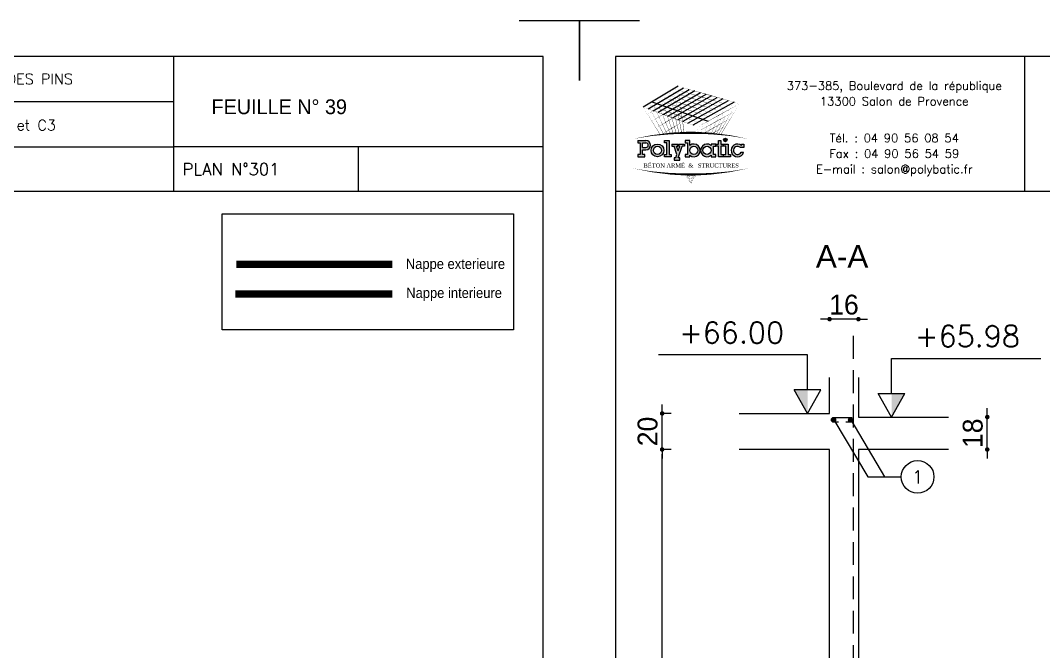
# Model space of a CAD drawing. Header units: metres. Extents: x -5618 to 118954, y -306 to 4637.
# Drawn here: x 29544 to 30111, y 1244 to 1594 of the extents above; entities that cross this region are included whole.
import ezdxf
from ezdxf.enums import TextEntityAlignment as Align

# ---------------------------------------------------------------- set-up
doc = ezdxf.new("R2010")
doc.units = ezdxf.units.M
doc.linetypes.add('CACHE', pattern=[9.524999999999999, 6.35, -3.175])
doc.linetypes.add('CACHEX2', pattern=[19.049999999999997, 12.7, -6.35])
for name, color, linetype in [('COTATION', 1, 'Continuous'), ('GO-CARTOUCHE', 7, 'Continuous'), ('GO-FER-HA', 140, 'Continuous'), ('GO-TEXTE', 9, 'Continuous'), ('K_ENT_M_Building_V.76', 7, 'Continuous'), ('STR_COTATION', 1, 'Continuous'), ('STR_TS', 22, 'Continuous'), ('STR_VOI-POT', 6, 'Continuous')]:
    doc.layers.add(name, color=color, linetype=linetype)
doc.layers.add('Kofragna_forma', color=7, linetype='Continuous', lineweight=70)
doc.styles.add('GrDimensions', font='simplex.shx')
doc.styles.add('POLYBATIC', font='TIMES.TTF')
doc.styles.add('schéma', font='simplex.shx')
doc.styles.add('TEXTE', font='romans.shx')
doc.styles.add('TEXTEBA', font='ARIAL.TTF')
doc.dimstyles.new('COUPE-20', dxfattribs={"dimscale": 0.5, "dimtxt": 22, "dimasz": 5, "dimexe": 0.05, "dimexo": 0, "dimgap": 5, "dimtad": 1, "dimdec": 0, "dimdsep": 46, "dimtxsty": 'Standard', "dimblk1": 'DOT', "dimblk2": 'DOT', "dimsah": 1, "dimcen": 0, "dimdle": 150, "dimclrd": 1, "dimclre": 1, "dimclrt": 7, "dimadec": 0, "dimazin": 0, "dimtfac": 1, "dimtdec": 0, "dimtix": 1, "dimtmove": 2, "dimatfit": 3, "dimldrblk": 'DOT', "dimfxl": 0, "dimtvp": 1, "dimtolj": 1, "dimtzin": 0, "dimarcsym": 0})

# ---------------------------------------------------------------- blocks, each defined once
blk = doc.blocks.new('A$C492E529B')
h = blk.add_hatch(color=256)
h.paths.add_polyline_path([(-1.982500000000002, 0.1), (-2.082500000000003, 0.1), (-2.082500000000003, 0.2999999999999999), (-1.932500000000003, 0.2999999999999999, 1), (-1.932500000000003, 0.7), (-2.282500000000002, 0.7), (-2.282500000000001, 0.6), (-2.182500000000003, 0.6), (-2.182500000000003, 0.1), (-2.282500000000003, 0.1), (-2.282500000000004, -6.938893903907228e-18), (-1.982500000000003, -6.938893903907228e-18)])
h.paths.add_polyline_path([(-2.082500000000003, 0.3999999999999889), (-2.082500000000003, 0.6), (-1.932500000000003, 0.6, -1), (-1.932500000000003, 0.3999999999999999)], flags=16)
h = blk.add_hatch(color=256)
h.paths.add_polyline_path([(-1.157500000000001, 0.275, 1), (-1.707500000000001, 0.275, 1)])
h.paths.add_polyline_path([(-1.607500000000002, 0.275, -1), (-1.257500000000002, 0.275, -1)], flags=16)
for color, points in [(256, [(-0.9375, 0.7), (-1.137499999999999, 0.7000000000000001), (-1.137500000000001, 0.5999999999999999), (-1.0375, 0.6), (-1.0375, 0.09999999999999998), (-1.137500000000001, 0.09999999999999996), (-1.137499999999999, -4.163336342344337e-17), (-0.8375000000000021, -4.163336342344337e-17), (-0.8375000000000004, 0.09999999999999994), (-0.9374999999999982, 0.09999999999999998)]), (256, [(-0.3674999999999997, 0.45), (-0.2675000000000001, 0.45), (-0.2674999999999983, 0.55), (-0.5234481005020868, 0.55), (-0.5234481005020868, 0.45), (-0.4734481005020861, 0.45), (-0.5425000000000004, 0.2527088585773882), (-0.6115518994979148, 0.45), (-0.5615518994979141, 0.45), (-0.5615518994979141, 0.55), (-0.8175000000000008, 0.55), (-0.8175000000000008, 0.45), (-0.7175000000000011, 0.45), (-0.5954740502510436, 0.1013544292886954), (-0.6484481005020868, -0.04999999999999991), (-0.7175000000000011, -0.04999999999999991), (-0.7175000000000011, -0.1499999999999999), (-0.4675000000000011, -0.1499999999999999), (-0.4675000000000011, -0.04999999999999991), (-0.5424999999999986, -0.0499999999999999)]), (256, [(1.392500000000002, 0.55), (1.2925, 0.55), (1.2925, 0.7000000000000001), (1.192500000000003, 0.7000000000000001), (1.192500000000003, 0.55), (1.092500000000003, 0.55), (1.092500000000003, 0.45), (1.192500000000004, 0.45), (1.192500000000003, -6.938893903907228e-18), (1.392500000000002, -6.938893903907228e-18), (1.392500000000002, 0.1), (1.292500000000004, 0.1), (1.292500000000004, 0.45), (1.392500000000005, 0.45)]), (140, [(1.412500000000003, 0.7250000000000001, 1), (1.562500000000005, 0.7250000000000001, 1)]), (256, [(1.612500000000002, 0.55), (1.412500000000003, 0.55), (1.412500000000003, 0.45), (1.512500000000003, 0.45), (1.512500000000003, 0.1), (1.412500000000003, 0.09999999999999999), (1.412500000000003, -6.938893903907228e-18), (1.712500000000002, -6.938893903907228e-18), (1.7125, 0.09999999999999999), (1.612500000000002, 0.1)]), (256, [(2.129974487139162, 0.4), (2.282500000000004, 0.4), (2.282500000000002, 0.55), (2.182500000000005, 0.55), (2.182500000000003, 0.487132034355964, 3.359496397493009), (2.272075131106462, 0.2), (2.165613883008421, 0.2, -3.125801635094081)])]:
    blk.add_hatch(color=color).paths.add_polyline_path(points)
h = blk.add_hatch(color=256)
h.paths.add_polyline_path([(-0.04749999999999943, 0.4871320343559638), (-0.04749999999999766, 0.7000000000000001), (-0.2474999999999987, 0.7), (-0.2474999999999987, 0.6000000000000001), (-0.1474999999999991, 0.6000000000000001), (-0.1474999999999991, 0.1), (-0.2475000000000005, 0.09999999999999999), (-0.2474999999999987, -6.938893903907228e-18), (-0.04749999999999766, -1.387778780781446e-17), (-0.04749999999999943, 0.06286796564403607, 2.121320343559649)])
h.paths.add_polyline_path([(-0.04749999999999943, 0.275, -1), (0.3025000000000002, 0.275, -1)], flags=16)
h = blk.add_hatch(color=256)
h.paths.add_polyline_path([(1.072500000000003, 0.1), (0.9725000000000037, 0.1), (0.9725000000000037, 0.45), (1.072500000000003, 0.45), (1.072500000000003, 0.55), (0.872500000000004, 0.55), (0.872500000000004, 0.4871320343559638, 2.121320343559652), (0.872500000000004, 0.06286796564403632), (0.8725000000000058, -1.387778780781446e-17), (1.072500000000002, 0)])
h.paths.add_polyline_path([(0.5225000000000026, 0.275, -1), (0.8725000000000023, 0.275, -1)], flags=16)
for p, q in [((-0.5954740502510436, 0.101354429288693), (-0.7175000000000011, 0.45)), ((-0.5425000000000004, 0.2527088585773872), (-0.6115518994979148, 0.45)), ((-0.5425000000000004, -0.04999999999999991), (-0.3674999999999997, 0.45)), ((-0.5425000000000004, 0.2527088585773867), (-0.4734481005020861, 0.45)), ((0.872500000000004, 0.55), (0.872500000000004, 0.4871320343559638)), ((1.072500000000003, 0.55), (0.872500000000004, 0.55)), ((0.9725000000000037, 0.1), (0.9725000000000037, 0.45)), ((0.9725000000000037, 0.45), (1.072500000000003, 0.45)), ((1.072500000000003, 0.45), (1.072500000000003, 0.55)), ((-0.6484481005020868, -0.04999999999999991), (-0.5954740502510454, 0.1013544292886897)), ((0.872500000000004, 0.06286796564403632), (0.872500000000004, -6.938893903907228e-18)), ((1.072500000000003, 0.1), (0.9725000000000037, 0.1)), ((1.072500000000003, -6.938893903907228e-18), (1.072500000000003, 0.1)), ((2.165613883008421, 0.2), (2.272075131106462, 0.2)), ((0.872500000000004, -6.938893903907228e-18), (1.072500000000003, -6.938893903907228e-18))]:
    blk.add_line(p, q)
for points in [[(-2.282500000000002, 0.7), (-1.932500000000003, 0.7)], [(-2.282500000000002, 0.7), (-2.282500000000002, 0.6), (-2.182500000000003, 0.6), (-2.182500000000003, 0.1), (-2.282500000000002, 0.1), (-2.282500000000002, -6.938893903907228e-18), (-1.982500000000003, -6.938893903907228e-18), (-1.982500000000003, 0.1), (-2.082500000000003, 0.1), (-2.082500000000003, 0.2999999999999999), (-1.932500000000003, 0.2999999999999999)], [(-2.082500000000003, 0.3999999999999999), (-2.082500000000003, 0.6), (-1.932500000000003, 0.6)], [(-1.137499999999999, 0.7), (-0.9375, 0.7), (-0.9375, 0.09999999999999998), (-0.8375000000000004, 0.09999999999999994), (-0.8375000000000004, -4.163336342344337e-17), (-1.137499999999999, -4.163336342344337e-17), (-1.137499999999999, 0.09999999999999998), (-1.0375, 0.09999999999999998), (-1.0375, 0.6), (-1.137499999999999, 0.6), (-1.137499999999999, 0.7)], [(-0.8175000000000008, 0.55), (-0.5615518994979141, 0.55)], [(-0.8175000000000008, 0.55), (-0.8175000000000008, 0.45), (-0.7175000000000011, 0.45)], [(-0.6115518994979148, 0.45), (-0.5615518994979141, 0.45), (-0.5615518994979141, 0.55)], [(-0.5234481005020868, 0.55), (-0.2675000000000001, 0.55), (-0.2675000000000001, 0.45), (-0.3674999999999997, 0.45)], [(-0.4734481005020861, 0.45), (-0.5234481005020868, 0.45), (-0.5234481005020868, 0.55)], [(-0.2474999999999987, 0.7), (-0.2474999999999987, 0.6000000000000001), (-0.1474999999999991, 0.6000000000000001), (-0.1474999999999991, 0.1), (-0.2474999999999987, 0.1), (-0.2474999999999987, -6.938893903907228e-18), (-0.04749999999999943, -6.938893903907228e-18), (-0.04749999999999943, 0.06286796564403607)], [(-0.04749999999999943, 0.4871320343559638), (-0.04749999999999943, 0.7), (-0.2474999999999987, 0.7)], [(1.092500000000003, 0.55), (1.192500000000003, 0.55), (1.192500000000003, 0.7000000000000001), (1.292500000000002, 0.7000000000000001), (1.292500000000002, 0.55), (1.392500000000004, 0.55), (1.392500000000004, 0.45), (1.292500000000002, 0.45), (1.292500000000002, 0.1), (1.392500000000004, 0.1), (1.392500000000004, -6.938893903907228e-18), (1.192500000000003, -6.938893903907228e-18), (1.192500000000003, 0.45), (1.092500000000003, 0.45)], [(1.092500000000003, 0.45), (1.092500000000003, 0.55)], [(1.412500000000003, 0.45), (1.412500000000003, 0.55), (1.612500000000002, 0.55), (1.612500000000002, 0.1), (1.712500000000002, 0.1), (1.712500000000002, -6.938893903907228e-18), (1.412500000000003, -6.938893903907228e-18), (1.412500000000003, 0.1), (1.512500000000003, 0.1), (1.512500000000003, 0.45), (1.412500000000003, 0.45)], [(2.182500000000003, 0.487132034355964), (2.182500000000003, 0.55), (2.282500000000002, 0.55), (2.282500000000002, 0.4), (2.129974487139162, 0.4)], [(-2.082500000000003, 0.3999999999999999), (-1.932500000000003, 0.3999999999999999)], [(-0.6484481005020868, -0.04999999999999991), (-0.7175000000000011, -0.04999999999999991), (-0.7175000000000011, -0.1499999999999999), (-0.4675000000000011, -0.1499999999999999), (-0.4675000000000011, -0.04999999999999991), (-0.5425000000000004, -0.04999999999999991)]]:
    blk.add_lwpolyline(points)
for centre, radius in [((-1.432500000000001, 0.275), 0.275), ((-1.432500000000001, 0.275), 0.175), ((0.1275000000000013, 0.275), 0.175), ((0.6975000000000033, 0.275), 0.175)]:
    blk.add_circle(centre, radius)
at = {"color": 140}
blk.add_circle((1.487500000000004, 0.7250000000000001), 0.07500000000000107, dxfattribs=at)
for centre, radius, start, end in [((-1.932500000000003, 0.5), 0.2, 270, 90), ((-1.932500000000003, 0.5), 0.1, 270, 90), ((0.1275000000000013, 0.275), 0.275, 230.4788036413577, 129.5211963586423), ((0.6975000000000033, 0.275), 0.275, 50.47880364135766, 309.5211963586423), ((2.007500000000002, 0.275), 0.275, 50.47880364135766, 344.1733798681277), ((2.007500000000002, 0.275), 0.175, 45.58469140280684, 334.6230664748476)]:
    blk.add_arc(centre, radius, start, end)
blk = doc.blocks.new('POLYBATIC')
at = {"color": 140}
for p, q in [((-0.4296875000004547, 3.28125), (-1.601562500000455, 2.578125)), ((-1.434659090909463, 2.517755681818244), (-0.2414772727272521, 3.227982954545496)), ((-1.267755681818471, 2.457386363636374), (-0.05326704545473149, 3.174715909090992)), ((0.1349431818182438, 3.121448863636374), (-1.100852272727479, 2.397017045454504)), ((-1.308593750000455, 2.75390625), (0.5859375, 2.109375)), ((-0.933948863636715, 2.336647727272748), (0.323153409090537, 3.06818181818187)), ((-0.7670454545457233, 2.276278409090992), (0.5113636363635123, 3.014914772727252)), ((0.6995738636360329, 2.961647727272748), (-0.6001420454547315, 2.215909090909008)), ((-0.4332386363639671, 2.155539772727366), (0.8877840909092356, 2.908380681818244)), ((1.075994318181529, 2.855113636363626), (-0.2663352272729753, 2.095170454545496)), ((-0.09943181818198354, 2.034801136363626), (1.264204545454504, 2.801846590909008)), ((1.452414772727025, 2.748579545454504), (0.06747159090900823, 1.97443181818187))]:
    blk.add_line(p, q, dxfattribs=at)
for points in [[(-1.015625000000455, 2.9296875, 0.015625, 0, 0), (-0.4296875000004547, 3.28125, 0, 0, 0)], [(-0.8380681818182438, 2.87286931818187, 0.015625, 0, 0), (-0.2414772727272521, 3.227982954545496, 0, 0, 0)], [(0.283203125, 2.802734375, 0.015625, 0, 0), (-0.7226562500004547, 3.10546875, 0, 0, 0)], [(-0.3979455071712437, 1.710090152438511, 0.01404154563583916, 0, 0), (-0.7226562500004547, 3.10546875, 0, 0, 0)], [(-0.6605113636364877, 2.816051136363626, 0.015625, 0, 0), (-0.05326704545473149, 3.174715909090992, 0, 0, 0)], [(0.4443359375002274, 2.8955078125, 0.015625, 0, 0), (-0.5761718750004547, 3.193359375, 0, 0, 0)], [(-0.3091679367046254, 1.713523988177485, 0.01448156953465553, 0, 0), (-0.5761718750004547, 3.193359375, 0, 0, 0)], [(-0.4829545454547315, 2.759232954545496, 0.015625, 0, 0), (0.1349431818182438, 3.121448863636374, 0, 0, 0)], [(0.60546875, 2.98828125, 0.015625, 0, 0), (-0.4296875000004547, 3.28125, 0, 0, 0)], [(-0.2247129179731928, 1.715989555429132, 0.01490724232924596, 0, 0), (-0.4296875000004547, 3.28125, 0, 0, 0)], [(-1.601562500000455, 2.578125, 0, 0.015625, 0), (-1.015625000000455, 2.9296875, 0, 0, 0)], [(-1.434659090909463, 2.517755681818244, 0, 0.015625, 0), (-0.8380681818182438, 2.87286931818187, 0, 0, 0)], [(-0.3613281249997726, 2.431640625, 0.015625, 0, 0), (-1.308593750000455, 2.75390625, 0, 0, 0)], [(-0.8000544418000572, 1.683696661101635, 0.01214422228537064, 0, 0), (-1.308593750000455, 2.75390625, 0, 0, 0)], [(-1.267755681818471, 2.457386363636374, 0, 0.015625, 0), (-0.6605113636364877, 2.816051136363626, 0, 0, 0)], [(-0.2001953125, 2.5244140625, 0.015625, 0, 0), (-1.162109375000455, 2.841796875, 0, 0, 0)], [(-0.6921335829376858, 1.692528341469028, 0.01263800449243644, 0, 0), (-1.162109375000455, 2.841796875, 0, 0, 0)], [(-1.100852272727479, 2.397017045454504, 0, 0.015625, 0), (-0.4829545454547315, 2.759232954545496, 0, 0, 0)], [(-0.03906250000045475, 2.6171875, 0.015625, 0, 0), (-1.015625000000455, 2.9296875, 0, 0, 0)], [(-0.5892474188822234, 1.699752169851649, 0.0131193101882493, 0, 0), (-1.015625000000455, 2.9296875, 0, 0, 0)], [(-0.390625, 2.982954545454504, 0, 0.015625, 0), (-0.9232954545454959, 2.663352272727366, 0, 0, 0)], [(0.1220703125, 2.7099609375, 0.015625, 0, 0), (-0.8691406250004547, 3.017578125, 0, 0, 0)], [(-0.4912426523219438, 1.705550332218991, 0.01358734283786201, 0, 0), (-0.8691406250004547, 3.017578125, 0, 0, 0)], [(-0.3053977272729753, 2.702414772727366, 0.015625, 0, 0), (0.323153409090537, 3.06818181818187, 0, 0, 0)], [(-0.1278409090909918, 2.645596590909008, 0.015625, 0, 0), (0.5113636363635123, 3.014914772727252, 0, 0, 0)], [(0.04971590909099177, 2.588778409090992, 0.015625, 0, 0), (0.6995738636360329, 2.961647727272748, 0, 0, 0)], [(0.2272727272727479, 2.531960227272748, 0.015625, 0, 0), (0.8877840909092356, 2.908380681818244, 0, 0, 0)], [(1.2890625, 2.5, 0, 0.015625, 0), (0.283203125, 2.802734375, 0, 0, 0)], [(0.4048295454542767, 2.475142045454504, 0.015625, 0, 0), (1.075994318181529, 2.855113636363626, 0, 0, 0)], [(1.46484375, 2.59765625, 0, 0.015625, 0), (0.4443359375002274, 2.8955078125, 0, 0, 0)], [(0.5823863636364877, 2.41832386363626, 0.015625, 0, 0), (1.264204545454504, 2.801846590909008, 0, 0, 0)], [(1.640625000000227, 2.6953125, 0, 0.015625, 0), (0.60546875, 2.98828125, 0, 0, 0)], [(0.7599431818180165, 2.36150568181813, 0.015625, 0, 0), (1.452414772727025, 2.748579545454504, 0, 0, 0)], [(-0.68359375, 2.24609375, 0.015625, 0, 0), (-1.601562500000455, 2.578125, 0, 0, 0)], [(-1.031467709796289, 1.660411435280935, 0.01112380078447304, 0, 0), (-1.601562500000455, 2.578125, 0, 0, 0)], [(-1.455965909090764, 2.34375, 0, 0.015625, 0), (-0.9232954545454959, 2.663352272727366, 0, 0, 0)], [(-0.5224609375, 2.3388671875, 0.015625, 0, 0), (-1.455078125000455, 2.666015625, 0, 0, 0)], [(-0.9131357219118854, 1.673060752227684, 0.0116390314757204, 0, 0), (-1.455078125000455, 2.666015625, 0, 0, 0)], [(-0.933948863636715, 2.336647727272748, 0, 0.015625, 0), (-0.3053977272729753, 2.702414772727366, 0, 0, 0)], [(-0.3515625, 2.684659090909008, 0, 0.015625, 0), (-0.8309659090909918, 2.397017045454504, 0, 0, 0)], [(-0.7670454545457233, 2.276278409090992, 0, 0.015625, 0), (-0.1278409090909918, 2.645596590909008, 0, 0, 0)], [(-0.6001420454547315, 2.215909090909008, 0, 0.015625, 0), (0.04971590909099177, 2.588778409090992, 0, 0, 0)], [(-0.4332386363639671, 2.155539772727366, 0, 0.015625, 0), (0.2272727272727479, 2.531960227272748, 0, 0, 0)], [(0.5859375, 2.109375, 0, 0.015625, 0), (-0.3613281249997726, 2.431640625, 0, 0, 0)], [(-0.2663352272729753, 2.095170454545496, 0, 0.015625, 0), (0.4048295454542767, 2.475142045454504, 0, 0, 0)], [(0.7617187500002274, 2.20703125, 0, 0.015625, 0), (-0.2001953125, 2.5244140625, 0, 0, 0)], [(-0.09943181818198354, 2.034801136363626, 0, 0.015625, 0), (0.5823863636364877, 2.41832386363626, 0, 0, 0)], [(0.9374999999995453, 2.3046875, 0, 0.015625, 0), (-0.03906250000045475, 2.6171875, 0, 0, 0)], [(1.11328125, 2.40234375, 0, 0.015625, 0), (0.1220703125, 2.7099609375, 0, 0, 0)], [(0.7810150218122089, 1.685348204963248, 0.00932677131755205, 0, 0), (1.11328125, 2.40234375, 0, 0, 0)], [(0.8522727272725206, 2.095170454545496, 0.015625, 0, 0), (1.491477272727025, 2.450284090909008, 0, 0, 0)], [(0.8650912233908912, 1.677752675667421, 0.01027809155415822, 0, 0), (1.2890625, 2.5, 0, 0, 0)], [(0.9374999999995453, 2.3046875, 0.015625, 0, 0), (1.640625000000227, 2.6953125, 0, 0, 0)], [(0.9418075391890852, 1.670138702828694, 0.01115810583063171, 0, 0), (1.46484375, 2.59765625, 0, 0, 0)], [(1.012016020391002, 1.662597747784957, 0.01197350437350787, 0, 0), (1.640625000000227, 2.6953125, 0, 0, 0)], [(-1.310369318181984, 2.109375, 0, 0.015625, 0), (-0.8309659090909918, 2.397017045454504, 0, 0, 0)], [(-1.164772727272975, 1.875, 0, 0.015625, 0), (-0.738636363636715, 2.13068181818187, 0, 0, 0)], [(-0.3124999999997726, 2.386363636363626, 0, 0.015625, 0), (-0.738636363636715, 2.13068181818187, 0, 0, 0)], [(0.234375, 1.9140625, 0, 0.015625, 0), (-0.68359375, 2.24609375, 0, 0, 0)], [(-0.2734375, 2.08806818181813, 0, 0.015625, 0), (-0.6463068181817562, 1.864346590909008, 0, 0, 0)], [(0.41015625, 2.01171875, 0, 0.015625, 0), (-0.5224609375, 2.3388671875, 0, 0, 0)], [(0.06747159090900823, 1.97443181818187, 0, 0.015625, 0), (0.7599431818180165, 2.36150568181813, 0, 0, 0)], [(0.2130681818182438, 1.74005681818187, 0, 0.015625, 0), (0.8522727272725206, 2.095170454545496, 0, 0, 0)], [(0.234375, 1.9140625, 0, 0.015625, 0), (0.9374999999995453, 2.3046875, 0, 0, 0)], [(0.4740167860959446, 1.706460429945992, 0.005969104741541102, 0, 0), (0.5859375, 2.109375, 0, 0, 0)], [(0.5866968277300657, 1.699916449576676, 0.007180386554667803, 0, 0), (0.7617187500002274, 2.20703125, 0, 0, 0)], [(0.6885950454347949, 1.692796153361087, 0.008296831818832406, 0, 0), (0.9374999999995453, 2.3046875, 0, 0, 0)], [(0.7648212005681216, 1.884417712436971, 0.015625, 0, 0), (1.342329545454277, 2.20525568181813, 0, 0, 0)], [(-1.953125, 1.5078125, 0, 0.078125, -0.05384344768960826), (0, 1.71875, 0, 0, 0)], [(-1.019176136363967, 1.640625, 0, 0.015625, 0), (-0.6463068181817562, 1.864346590909008, 0, 0, 0)], [(-0.2343750000004547, 1.789772727272748, 0, 0.006380219183002012, 0), (-0.364879483288405, 1.711470037299478, 0, 0.006380219183002012, 0)], [(1.953125, 1.5078125, 0, 0.078125, 0.05384344768960826), (0, 1.71875, 0, 0, 0)], [(0.2101635290903232, 1.716335487573815, 0.003228196121244227, 0, 0), (0.234375, 1.9140625, 0, 0, 0)], [(0.3490664007761097, 1.712087584760297, 0.004654464702752464, 0, 0), (0.41015625, 2.01171875, 0, 0, 0)], [(0.4469534160696185, 1.707824498826653, 0.006931142164855608, 0.015625, 0), (0.7670454545452685, 1.885653409090992, 0, 0, 0)], [(0.6795939278408696, 1.674900666982467, 0.015625, 0, 0), (1.193181818181984, 1.960227272727366, 0, 0, 0)], [(0.9595825479204905, 1.668281339753776, 0.002934513941093933, 0, 0), (1.044034090909008, 1.715198863636374, 0, 0, 0)], [(-1.953125, 0.5234375, 0, 0.078125, 0.05384344768960826), (0, 0.3125, 0, 0, 0)], [(1.953125, 0.5234375, 0, 0.078125, -0.05384344768960826), (0, 0.3125, 0, 0, 0)], [(0, 0, 0, 0.003813184372856077, 0), (-0.195425699109137, 0.3145877107606339, 0, 0.003813184372856077, 0)], [(0, 0, 0, 0.003681835129602301, 0), (-0.1714354482223825, 0.3141065594943484, 0, 0.003681835129602301, 0)], [(0, 0, 0, 0.003559883067564705, 0), (-0.1490701034542781, 0.3137146953291676, 0, 0.003559883067564705, 0)], [(0, 0, 0, 0.003446298807918057, 0), (-0.1281592369196005, 0.3133977978450275, 0, 0.003446298807918057, 0)], [(0, 0, 0, 0.003340204242443637, 0), (-0.1085566378797012, 0.3131441477290764, 0, 0.003340204242443637, 0)], [(0, 0, 0, 0.00324084487628895, 0), (-0.09013599812169559, 0.312944083366574, 0, 0.00324084487628895, 0)], [(0, 0, 0, 0.00314756816438513, 0), (-0.07278751380135873, 0.312789586335839, 0, 0.00314756816438513, 0)], [(0, 0, 0, 0.003059806352468915, 0), (-0.05641517962362741, 0.3126739616427585, 0, 0.003059806352468915, 0)], [(0, 0, 0, 0.003059806352468926, 0), (-0.05641517962362741, 0.3126739616427585, 0, 0.003059806352468926, 0)], [(0, 0, 0, 0.002977062747662009, 0), (-0.04093461278057475, 0.3125915885044606, 0, 0.002977062747662009, 0)], [(0, 0, 0, 0.005103348149100338, 0), (0.03827511111785498, 0.3125800741324838, 0, 0.005103348149100338, 0)], [(0, 0, 0, 0.004857820584163759, 0), (0.06375889516698408, 0.3127222001055543, 0, 0.004857820584163759, 0)], [(0, 0, 0, 0.004635747574430795, 0), (0.08692026702033218, 0.3129129612740371, 0, 0.004635747574430795, 0)], [(0, 0, 0, 0.004433818568920311, 0), (0.1080743276174871, 0.3131384364301084, 0, 0.004433818568920311, 0)], [(0, 0, 0, 0.004249332961201733, 0), (0.1274799888360576, 0.3133883058886795, 0, 0.004249332961201733, 0)], [(0, 0, 0, 0.004080063185600645, 0), (0.1453522509866616, 0.3136548573932032, 0, 0.004080063185600645, 0)], [(0, 0, 0, 0.003924153640373415, 0), (0.1618713376651613, 0.3139322912297757, 0, 0.003924153640373415, 0)], [(0, 0, 0, 0.003780044831076442, 0), (0.1771896014565755, 0.3142162265830848, 0, 0.003780044831076442, 0)], [(0, 0, 0, 0.003646415603355052, 0), (0.1914368191760332, 0.314503345789376, 0, 0.003646415603355052, 0)]]:
    blk.add_lwpolyline(points, format="xyseb", dxfattribs=at)
at = {"color": 5, "xscale": 0.78125, "yscale": 0.78125, "zscale": 0.78125}
blk.add_blockref('A$C492E529B', (0, 0.9102189642169378), dxfattribs=at)
at = {"lineweight": 60, "style": 'POLYBATIC'}
for s, p in [('BÉTON ARMÉ', (-1.586656885245475, 0.546875)), ('STRUCTURES', (0.2401012856082616, 0.546875))]:
    blk.add_text(s, height=0.140625, dxfattribs=at).set_placement(p)
at = {"color": 140, "style": 'POLYBATIC'}
blk.add_text('&', height=0.140625, dxfattribs=at).set_placement((0, 0.546875), align=Align.CENTER)
blk = doc.blocks.new('_DOT')
at = {"color": 0, "linetype": 'ByBlock'}
blk.add_line((-0.5, 0), (-1, 0), dxfattribs=at)
at = {"color": 0, "linetype": 'ByBlock', "const_width": 0.5}
blk.add_lwpolyline([(-0.25, 0, 1), (0.25, 0, 1)], format="xyb", close=True, dxfattribs=at)
blk = doc.blocks.new('*D916')
at = {"layer": 'COTATION', "color": 1, "lineweight": -2, "ltscale": 4.5}
for p, q in [((29904.18904258187, 1355.787650615887), (29899.16404258187, 1355.787650615887)), ((29899.18904258187, 1098.287650615887), (29899.18904258187, 1353.287650615887)), ((29904.18904258187, 1095.787650615887), (29899.16404258187, 1095.787650615887))]:
    blk.add_line(p, q, dxfattribs=at)
at = {"layer": 'DEFPOINTS', "color": 0, "lineweight": -3, "ltscale": 4.5}
for p in [(29899.18904258187, 1355.787650615887), (29941.96267891789, 1355.787650615887), (29941.96267891789, 1095.787650615887)]:
    blk.add_point(p, dxfattribs=at)
at = {"layer": 'COTATION', "color": 1, "lineweight": -2, "ltscale": 4.5, "xscale": 2.5, "yscale": 2.5, "zscale": 2.5}
for p, rotation in [((29899.18904258187, 1355.787650615887), 90), ((29899.18904258187, 1095.787650615887), 270)]:
    blk.add_blockref('_DOT', p, dxfattribs=dict(at, rotation=rotation))
at = {"layer": 'COTATION', "color": 7, "lineweight": -3, "ltscale": 4.5, "insert": (29891.18904258187, 1225.787650615892), "char_height": 11, "attachment_point": 5, "rotation": 90}
blk.add_mtext('\\A1;260', dxfattribs=at)
blk = doc.blocks.new('*D917')
at = {"layer": 'COTATION', "color": 1, "lineweight": -2, "ltscale": 4.5}
for p, q in [((29899.18904258187, 1378.290150615967), (29899.18904258187, 1380.790150615967)), ((29904.18904258187, 1375.790150615967), (29899.16404258187, 1375.790150615967)), ((29899.18904258187, 1355.787650615887), (29899.18904258187, 1375.790150615967)), ((29904.18904258187, 1355.787650615887), (29899.16404258187, 1355.787650615887)), ((29899.18904258187, 1353.287650615887), (29899.18904258187, 1350.787650615887))]:
    blk.add_line(p, q, dxfattribs=at)
at = {"layer": 'DEFPOINTS', "color": 0, "lineweight": -3, "ltscale": 4.5}
for p in [(29899.18904258187, 1375.790150615967), (29941.96267891789, 1375.790150615967), (29941.96267891789, 1355.787650615887)]:
    blk.add_point(p, dxfattribs=at)
at = {"layer": 'COTATION', "color": 1, "lineweight": -2, "ltscale": 4.5, "xscale": 2.5, "yscale": 2.5, "zscale": 2.5}
for p, rotation in [((29899.18904258187, 1375.790150615967), 270), ((29899.18904258187, 1355.787650615887), 90)]:
    blk.add_blockref('_DOT', p, dxfattribs=dict(at, rotation=rotation))
at = {"layer": 'COTATION', "color": 7, "lineweight": -3, "ltscale": 4.5, "insert": (29891.18904258187, 1365.788900615932), "char_height": 11, "attachment_point": 5, "rotation": 90}
blk.add_mtext('\\A1;20', dxfattribs=at)
blk = doc.blocks.new('*D918')
at = {"layer": 'DEFPOINTS', "color": 0, "lineweight": -3, "ltscale": 4.5}
for p in [(29991.96267891789, 1428.06661036162), (29991.96267891789, 1395.790150615966, 187.688179425467), (30007.96267891789, 1395.790150615966, 187.688179425467)]:
    blk.add_point(p, dxfattribs=at)
at = {"layer": 'STR_COTATION', "color": 1, "lineweight": -2, "ltscale": 4.5}
for p, q in [((29989.46267891789, 1428.06661036162), (29986.96267891789, 1428.06661036162)), ((29991.96267891789, 1428.078889743477), (29991.96267891789, 1428.09161036162)), ((30007.96267891789, 1428.06661036162), (29991.96267891789, 1428.06661036162)), ((30007.96267891789, 1428.078889743477), (30007.96267891789, 1428.09161036162)), ((30010.46267891789, 1428.06661036162), (30012.96267891789, 1428.06661036162))]:
    blk.add_line(p, q, dxfattribs=at)
at = {"layer": 'STR_COTATION', "color": 1, "lineweight": -2, "ltscale": 4.5, "xscale": 2.5, "yscale": 2.5, "zscale": 2.5}
blk.add_blockref('_DOT', (29991.96267891789, 1428.06661036162), dxfattribs=at)
at = {"layer": 'STR_COTATION', "color": 1, "lineweight": -2, "ltscale": 4.5, "xscale": 2.5, "yscale": 2.5, "zscale": 2.5, "rotation": 180}
blk.add_blockref('_DOT', (30007.96267891789, 1428.06661036162), dxfattribs=at)
at = {"layer": 'STR_COTATION', "color": 7, "lineweight": -3, "ltscale": 4.5, "insert": (29999.96267891789, 1436.06661036162), "char_height": 11, "attachment_point": 5}
blk.add_mtext('\\A1;16', dxfattribs=at)
blk = doc.blocks.new('*D914')
at = {"layer": 'DEFPOINTS', "color": 0, "lineweight": -3, "ltscale": 4.5}
for p in [(30057.96267891789, 1373.790150615968, 281.5322691381999), (30079.36360238563, 1373.790150615968), (30057.96267891789, 1355.787650615887, 281.5322691381999)]:
    blk.add_point(p, dxfattribs=at)
at = {"layer": 'STR_COTATION', "color": 1, "lineweight": -2, "ltscale": 4.5}
for p, q in [((30079.36360238563, 1376.290150615968), (30079.36360238563, 1378.790150615968)), ((30079.36360238563, 1355.787650615887), (30079.36360238563, 1373.790150615968)), ((30079.38291099283, 1373.790150615968), (30079.38860238563, 1373.790150615968)), ((30079.38291099283, 1355.787650615887), (30079.38860238563, 1355.787650615887)), ((30079.36360238563, 1353.287650615887), (30079.36360238563, 1350.787650615887))]:
    blk.add_line(p, q, dxfattribs=at)
at = {"layer": 'STR_COTATION', "color": 1, "lineweight": -2, "ltscale": 4.5, "xscale": 2.5, "yscale": 2.5, "zscale": 2.5}
for p, rotation in [((30079.36360238563, 1373.790150615968), 270), ((30079.36360238563, 1355.787650615887), 90)]:
    blk.add_blockref('_DOT', p, dxfattribs=dict(at, rotation=rotation))
at = {"layer": 'STR_COTATION', "color": 7, "lineweight": -3, "ltscale": 4.5, "insert": (30071.36360238563, 1364.788900615932), "char_height": 11, "attachment_point": 5, "rotation": 90}
blk.add_mtext('\\A1;18', dxfattribs=at)

msp = doc.modelspace()

# ---------------------------------------------------------------- linework, layer by layer
for p, q in [((29628.46793516051, 1573.739450376289), (29628.46793516051, 1498.770781172946)), ((29465.49797783528, 1548.714524415595), (29628.46793516074, 1548.714524415595)), ((29465.49797783528, 1523.717024415656), (29628.46793516074, 1523.717024415656)), ((29628.46793516051, 1523.744450376177), (29833.32018608903, 1523.744450376177)), ((29730.80443432602, 1523.744450376177), (29730.80443432602, 1498.770781172946))]:
    msp.add_line(p, q)
at = {"color": 7, "linetype": 'Continuous', "lineweight": -3}
for p, q in [((29987.13493089501, 1388.790150615967, 187.688179425467), (29972.3847315426, 1388.790150615967, 187.688179425467)), ((29979.75983121881, 1375.790150615967, 187.688179425467), (29972.3847315426, 1388.790150615967, 187.688179425467)), ((29987.13493089501, 1388.790150615967, 187.688179425467), (29972.3847315426, 1388.790150615967, 187.688179425467)), ((29979.75983121881, 1375.790150615967, 187.688179425467), (29972.3847315426, 1388.790150615967, 187.688179425467)), ((29979.75983121881, 1375.790150615967, 187.688179425467), (29987.13493089501, 1388.790150615967, 187.688179425467)), ((29979.75983121881, 1375.790150615967, 187.688179425467), (29987.13493089501, 1388.790150615967, 187.688179425467)), ((30018.95220035192, 1386.790150615968, 281.5322691381999), (30033.70239970433, 1386.790150615968, 281.5322691381999)), ((30026.32730002812, 1373.790150615968, 281.5322691381999), (30018.95220035192, 1386.790150615968, 281.5322691381999)), ((30018.95220035192, 1386.790150615968, 281.5322691381999), (30033.70239970433, 1386.790150615968, 281.5322691381999)), ((30026.32730002812, 1373.790150615968, 281.5322691381999), (30018.95220035192, 1386.790150615968, 281.5322691381999)), ((30026.32730002812, 1373.790150615968, 281.5322691381999), (30033.70239970433, 1386.790150615968, 281.5322691381999)), ((30026.32730002812, 1373.790150615968, 281.5322691381999), (30033.70239970433, 1386.790150615968, 281.5322691381999))]:
    msp.add_line(p, q, dxfattribs=at)
for points in [[(29819.98818608933, 1593.71002441544), (29853.31818608917, 1593.710024386103), (29853.31818608917, 1560.380024385912)], [(29853.31818608917, 1560.380024386377), (29853.31818608917, 1593.710024386102), (29886.64818608925, 1593.710024386102)], [(30099.96018608916, 1573.712024386547), (30099.96206618194, 1498.770781143608)], [(29833.32018608903, 1498.770781172946), (28883.41518608924, 1498.770781172946)], [(30823.2211860891, 1498.770781143608), (29873.31618608931, 1498.770781143608)]]:
    msp.add_lwpolyline(points)
for points in [[(28883.41518608924, 1573.712024415884), (28883.41518608924, 913.778024415759), (29833.32018608903, 913.778024415759), (29833.32018608903, 1573.712024415884)], [(29873.31618608931, 1573.712024386547), (29873.31618608931, 913.7780243864216), (30823.2211860891, 913.7780243864216), (30823.2211860891, 1573.712024386547)]]:
    msp.add_lwpolyline(points, close=True)
for points in [[(29972.3847315426, 1388.790150615967, 187.688179425467), (29979.75983121881, 1375.790150615967, 187.688179425467), (29979.75983121881, 1388.757333752048, 187.688179425467)], [(29972.3847315426, 1388.790150615967, 187.688179425467), (29979.75983121881, 1375.790150615967, 187.688179425467), (29979.75983121881, 1388.757333752048, 187.688179425467)], [(30033.70239970433, 1386.790150615968, 281.5322691381999), (30026.32730002812, 1373.790150615968, 281.5322691381999), (30026.32730002812, 1386.757333752048, 281.5322691381999)], [(30033.70239970433, 1386.790150615968, 281.5322691381999), (30026.32730002812, 1373.790150615968, 281.5322691381999), (30026.32730002812, 1386.757333752048, 281.5322691381999)]]:
    msp.add_solid(points, dxfattribs=at)
at = {"layer": 'GO-FER-HA', "elevation": 93.84408971273349}
for points in [[(29994.33862978829, 1372.223148294323), (30013.11742111213, 1340.59089015336), (30031.70360515469, 1340.59089015336)], [(30003.67060382155, 1372.223148294323), (30022.4493951454, 1340.59089015336), (30031.70360515471, 1340.59089015336)]]:
    msp.add_lwpolyline(points, dxfattribs=at)
at = {"layer": 'GO-FER-HA'}
msp.add_circle((30040.76036778956, 1340.59089015336, 93.84408971273349), 9.05676263485475, dxfattribs=at)
at = {"layer": 'K_ENT_M_Building_V.76', "color": 30, "linetype": 'Continuous', "lineweight": -3}
for p, q in [((29973.25983121881, 1408.290150615967, 187.688179425467), (29897.11697407595, 1408.290150615967, 187.688179425467)), ((29973.25983121881, 1408.290150615967, 187.688179425467), (29897.11697407595, 1408.290150615967, 187.688179425467)), ((29979.75983121881, 1408.290150615967, 187.688179425467), (29973.25983121881, 1408.290150615967, 187.688179425467)), ((29979.75983121881, 1408.290150615967, 187.688179425467), (29973.25983121881, 1408.290150615967, 187.688179425467)), ((29979.75983121881, 1388.790150615967, 187.688179425467), (29979.75983121881, 1408.290150615967, 187.688179425467)), ((29979.75983121881, 1388.790150615967, 187.688179425467), (29979.75983121881, 1408.290150615967, 187.688179425467)), ((30026.32730002812, 1386.790150615968, 281.5322691381999), (30026.32730002812, 1406.290150615968, 281.5322691381999)), ((30026.32730002812, 1406.290150615968, 281.5322691381999), (30032.82730002812, 1406.290150615968, 281.5322691381999)), ((30026.32730002812, 1386.790150615968, 281.5322691381999), (30026.32730002812, 1406.290150615968, 281.5322691381999)), ((30026.32730002812, 1406.290150615968, 281.5322691381999), (30032.82730002812, 1406.290150615968, 281.5322691381999)), ((30032.82730002812, 1406.290150615968, 281.5322691381999), (30108.97015717098, 1406.290150615968, 281.5322691381999)), ((30032.82730002812, 1406.290150615968, 281.5322691381999), (30108.97015717098, 1406.290150615968, 281.5322691381999))]:
    msp.add_line(p, q, dxfattribs=at)
at = {"layer": 'Kofragna_forma', "color": 4, "lineweight": -3}
for p, q in [((29991.96267891789, 1375.790150615967, 187.688179425467), (29991.96267891789, 1395.790150615966, 187.688179425467)), ((30007.96267891789, 1395.790150615966, 187.688179425467), (30007.96267891789, 1373.790150615968, 187.688179425467)), ((29941.96267891789, 1375.790150615967, 187.688179425467), (29991.96267891789, 1375.790150615967, 187.688179425467)), ((30007.96267891789, 1373.790150615968, 281.5322691381999), (30057.96267891789, 1373.790150615968, 281.5322691381999)), ((29991.96267891789, 1355.787650615887, 187.688179425467), (29941.96267891789, 1355.787650615887, 187.688179425467)), ((29991.96267891789, 1095.787650615887, 187.688179425467), (29991.96267891789, 1355.787650615887, 187.688179425467)), ((30007.96267891789, 1355.787650615887, 187.688179425467), (30007.96267891789, 1080.787650615887, 187.688179425467)), ((30057.96267891789, 1355.787650615887, 281.5322691381999), (30007.96267891789, 1355.787650615887, 281.5322691381999))]:
    msp.add_line(p, q, dxfattribs=at)
at = {"layer": 'STR_TS', "color": 7}
msp.add_lwpolyline([(29655.32432262419, 1486.445730273484), (29816.86806014326, 1486.445730273484), (29816.86806014326, 1422.160350701324), (29655.32432262419, 1422.160350701324)], close=True, dxfattribs=at)
at = {"layer": 'STR_TS', "linetype": 'CACHE', "ltscale": 2, "const_width": 4}
msp.add_lwpolyline([(29749.74428472147, 1458.451324364585), (29663.18640360938, 1458.451324364585)], dxfattribs=at)
at = {"layer": 'STR_TS', "const_width": 4}
msp.add_lwpolyline([(29749.74428472147, 1441.996368096392), (29662.62492754814, 1441.996368096392)], dxfattribs=at)
at = {"layer": 'STR_VOI-POT', "color": 1, "linetype": 'CACHEX2', "elevation": 187.688179425467}
msp.add_lwpolyline([(30004.95991046558, 1418.787650615888), (30004.96084409515, 1095.787650615888)], dxfattribs=at)
at = {"layer": 'STR_VOI-POT', "const_width": 1.44, "elevation": 93.84408971273349}
for points in [[(29993.61862978829, 1372.223148294323, -1), (29995.05862978829, 1372.223148294323, -1)], [(30002.80158869073, 1372.223148294323, -1), (30004.24158869073, 1372.223148294323, -1)]]:
    msp.add_lwpolyline(points, format="xyb", close=True, dxfattribs=at)
at = {"layer": 'STR_VOI-POT', "elevation": 93.84408971273349}
msp.add_lwpolyline([(29996.95357503808, 1370.915675669372), (29994.33862978827, 1370.915675669372, -0.414213562373095), (29993.03115716334, 1372.223148294323), (29993.03115716334, 1372.30824534724, -0.414213562373095), (29994.33862978827, 1373.615717972194), (30003.52158869074, 1373.615717972194, -0.4319950440242252), (30004.82906131569, 1372.223148294323), (30004.82906131568, 1372.223148294323, -0.414213562373095), (30003.52158869074, 1370.915675669372), (30000.90664344085, 1370.915675669372)], format="xyb", dxfattribs=at)

# ---------------------------------------------------------------- block references
at = {"xscale": 16.49835000000894, "yscale": 16.49834999989253, "zscale": 16.49835000000003}
msp.add_blockref('POLYBATIC', (29915.08511311003, 1503.089303129509), dxfattribs=at)

# ---------------------------------------------------------------- texts
at = {"style": 'schéma'}
for s, height, p in [('AFFAIRE :CARRE DES PINS', 5.832750000000001, (29470.49747783543, 1558.29689941571)), ('BÂTIMENT C1, C2 et C3', 5.832750000000001, (29470.49747783566, 1532.743899386068)), ('PLAN N°301', 6.665999999999999, (29633.46743516089, 1507.885274386074))]:
    msp.add_text(s, height=height, dxfattribs=at).set_placement(p)
for s, p in [('373-385, Boulevard de la république', (30027.84083653498, 1555.175761091796)), ('13300 Salon de Provence', (30027.84083653498, 1546.545388173585)), ('Tél. : 04 90 56 08 54', (30027.84083653498, 1526.162270247976)), ('Fax : 04 90 56 54 59', (30027.84083653498, 1517.531897330115)), ('E-mail : salon@polybatic.fr', (30027.84083653498, 1508.901524411554))]:
    msp.add_text(s, height=4.6662, dxfattribs=at).set_placement(p, align=Align.CENTER)
at = {"linetype": 'ByBlock', "lineweight": -3, "ltscale": 4.5}
msp.add_text('FEUILLE N° 39', height=8.2, dxfattribs=at).set_placement((29649.46793516051, 1541.744450376177))
at = {"layer": 'GO-CARTOUCHE', "color": 2, "style": 'TEXTEBA', "width": 0.9}
for s, p in [('Nappe exterieure', (29784.68195465747, 1455.897458991665)), ('Nappe interieure', (29783.91353345536, 1439.806685332489))]:
    msp.add_text(s, height=5.702400000000001, dxfattribs=at).set_placement(p, align=Align.CENTER)
at = {"layer": 'GO-FER-HA', "style": 'TEXTE'}
msp.add_text('1', height=7.199999999999999, dxfattribs=at).set_placement((30040.76036778959, 1340.59089015336, 93.84408971273349), align=Align.MIDDLE_CENTER)
at = {"layer": 'GO-TEXTE', "style": 'TEXTEBA'}
msp.add_text('A-A', height=12.49708794321094, dxfattribs=at).set_placement((29984.36559429349, 1456.619519101282, 187.688179425467))
at = {"layer": 'K_ENT_M_Building_V.76', "color": 0, "linetype": 'Continuous', "lineweight": -3, "char_height": 11.7, "style": 'GrDimensions'}
for s, insert, attachment_point in [('+66.00', (29966.7598312188, 1414.790150615967, 187.688179425467), 9), ('+65.98', (30039.32730002813, 1412.790150615968, 281.5322691381999), 7)]:
    msp.add_mtext(s, dxfattribs=dict(at, insert=insert, attachment_point=attachment_point))

# ---------------------------------------------------------------- dimensions: what is measured, and where the dimension line sits
at = {"layer": 'COTATION', "lineweight": -3, "ltscale": 4.5}
for base, p1, p2, picture, middle in [((29899.18904258187, 1375.790150615967, 93.84408971273348), (29941.96267891789, 1355.787650615887, 93.84408971273348), (29941.96267891789, 1375.790150615967, 93.84408971273348), '*D917', (29891.18904258187, 1365.788900615932, 93.84408971273348)), ((29899.18904258187, 1355.787650615887, 93.84408971273348), (29941.96267891789, 1095.787650615887, 93.84408971273348), (29941.96267891789, 1355.787650615887, 93.84408971273348), '*D916', (29891.18904258187, 1225.787650615892, 93.84408971273348))]:
    dim = msp.add_linear_dim(base=base, p1=p1, p2=p2, angle=90, dimstyle='COUPE-20', dxfattribs=at)
    dim.commit()
    dim.dimension.update_dxf_attribs({"geometry": picture, "text_midpoint": middle})
at = {"layer": 'STR_COTATION', "lineweight": -3, "ltscale": 4.5}
for base, p1, p2, angle, picture, middle in [((29991.96267891789, 1428.06661036162), (30007.96267891789, 1395.790150615966, 187.688179425467), (29991.96267891789, 1395.790150615966, 187.688179425467), 180, '*D918', (29999.96267891789, 1436.06661036162)), ((30079.36360238563, 1373.790150615968), (30057.96267891789, 1355.787650615887, 281.5322691381999), (30057.96267891789, 1373.790150615968, 281.5322691381999), 90, '*D914', (30071.36360238563, 1364.788900615932))]:
    dim = msp.add_linear_dim(base=base, p1=p1, p2=p2, angle=angle, dimstyle='COUPE-20', override={"dimfxl": 0.1}, dxfattribs=at)
    dim.commit()
    dim.dimension.update_dxf_attribs({"geometry": picture, "text_midpoint": middle})

doc.saveas('drawing.dxf')
